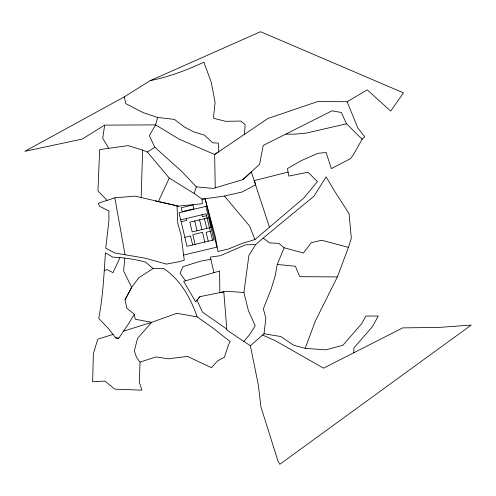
<?xml version="1.0" encoding="UTF-8"?>
<svg xmlns="http://www.w3.org/2000/svg" width="496" height="496" viewBox="0 0 496 496"><rect width="100%" height="100%" fill="white"/><g stroke="black" fill="none" stroke-linecap="round" stroke-linejoin="round"><path stroke-width="0.74" d="M353.815 352.761L353.871 347.975L372.391 326.672L378.262 316.033L365.893 316.051L361.727 323.603L342.885 345.284L325.86 349.841L305.176 348.384L293.446 345.142L280.829 336.53L264.027 333.758L250.375 345.749L258.28 384.667L260.946 406.9L278.12 461.553L279.825 464.287L471.2 325.066L439.115 327.416L402.733 327.881L323.547 368.156L275.435 340.783L262.57 335.042M141.162 197.588L142.606 150.096L128.055 145.607L99.671 149.6L97.941 190.83L107.08 200.396L114.849 197.805L135.179 196.156L176.991 205.797L177.828 223.56L180.953 234.558L184.276 260.214L179.143 261.671L166.383 264.108L145.068 258.149L114.96 253.053L105.741 248.186L108.884 221.055L108.891 211.042L99.727 206.355L98.127 203.292L107.08 200.396M140.052 362.111L139.277 382.131L141.968 390.166L114.793 389.137L104.997 381.095L92.64 381.734L93.372 353.598L97.774 339.19L113.045 334.409L115.624 337.919L118.786 338.185L128.061 324.539L134.342 314.278L126.784 308.159L125.035 299.764L131.663 287.382L139.01 277.524L153.121 268.534L163.556 268.392C180.333 279.564 190.817 298.115 197.117 316.87L213.218 328.228L230.218 341.589L228.569 344.633L224.322 357.219L217.608 360.89L211.432 367.672L187.401 356.376L168.212 358.831L156.042 356.909L140.052 362.111L136.617 357.554L134.304 350.926L137.609 338.272L151.633 322.338L176.799 313.311L197.117 316.87M153.121 268.534L145.446 262.055C134.782 259.148 123.783 257.629 112.753 257.151L105.425 252.811C103.974 274.753 102.901 296.769 98.741 318.413L107.706 327.695L113.045 334.409M244.454 134.162L245.129 124.552L240.771 121.08L225.55 121.297L213.404 118.228L215.09 102.573L211.24 82.1L203.844 62.205C186.682 70.24 168.739 76.93 150.145 80.662L124.229 96.918L24.8 151.323L82.131 139.078L104.662 125.122L155.639 124.88L178.988 139.06L214.644 154.479L267.952 118.463L317.979 101.463L347.132 101.767L367.251 89.863L390.724 111.098L403.459 92.864L260.53 31.713L150.145 80.662M124.781 258.174L123.603 270.89L131.663 287.382L125.035 299.764M264.027 333.758L265.856 318.141L263.326 308.903L271.033 289.472L275.075 276.303L277.258 264.473L284.096 247.764L278.938 243.393L269.688 242.897L263.209 238.08L255.607 244.633L248.899 255.434L243.933 292.535L248.391 310.601L255.235 325.773L249.55 334.713L243.834 341.415L226.889 330.051L223.789 291.822L199.975 296.645L195.598 301.822L183.675 281.319L219.598 271.045L219.846 292.572L226.771 291.245L243.933 292.535M104.662 125.122L102.734 138.235L108.587 148.075M215.252 187.879L214.644 154.479L218.773 151.658L218.389 143.09L212.722 142.817L204.42 135.117L193.917 131.955L184.394 126.976L174.412 119.406L157.573 117.459L155.639 124.88L149.296 135.625L154.82 147.269L181.815 171.486L196.329 186.849L213.187 188.437L242.897 179.614L259.582 164.3L263.221 145.464L331.96 110.837L341.31 112.474L346.518 123.814L362.13 139.258L353.233 155.006L350.467 158.664L331.334 168.634L326.163 152.539L318.178 153.245L300.923 160.785L287.432 168.634L288.858 176.068L307.991 172.255L317.465 181.561L303.899 197.954L254.932 239.568L242.172 243.369L228.265 249.073L218.011 251.522L215.332 236.722L205.121 198.753L202.058 199.169L194.153 193.49L169.272 178.089L147.386 152.005L142.606 150.096M305.176 348.384L315.332 321.067L337.392 276.911L348.434 247.392L351.354 238.204L349.072 213.689L333.851 189.999L326.126 176.83L313.974 196.193L263.209 238.08M194.153 193.49L196.329 186.849M119.982 257.548L113.026 272.651L107.006 269.601L104.216 270.469M155.298 200.954L158.317 201.624L169.272 178.089M199.975 296.645L196.98 300.192L202.498 312.158L226.815 329.108M362.13 139.258L364.777 136.747L357.802 127.906L347.132 101.767M242.897 179.614L251.323 171.876L269.39 226.957M147.386 152.005L154.82 147.269M123.281 331.26L151.633 322.338L135.197 319.207L134.342 314.278M288.126 172.081L254.349 180.556L255.725 184.803L241.936 192.07L224.428 196.063L202.058 199.169L202.287 203.738L177.016 206.255M180.693 219.833L206.076 213.801L212.53 240.231M181.145 221.743L186.818 220.391L186.366 218.482M206.541 215.71L202.405 216.69L201.953 214.78M184.847 237.33L190.52 235.978L192.653 244.95M210.341 231.272L206.107 232.277L208.239 241.248M183.607 255.062L216.938 247.144L205.121 198.753M346.518 123.814L305.896 133.182L294.438 134.143L285.888 134.168M210.893 259.241L200.434 261.206L183.012 266.662L180.06 273.253L185.591 280.773M255.607 244.633L245.65 244.757L220.224 255.713L210.409 257.095L213.906 272.676M337.392 276.911L299.77 276.687L295.418 266.247L277.258 264.473M115.624 337.919L118.786 338.185M158.317 201.624L178.355 206.119M348.434 247.392L321.712 240.238L311.259 242.724L303.434 253.022L284.096 247.764M157.573 117.459L143.003 112.567L125.86 103.67L124.229 96.918M243.834 341.415L250.375 345.749M224.428 196.063L249.631 226.102L254.932 239.568M204.451 218.686L206.764 228.427M199.578 219.846L201.891 229.586M204.854 242.054L202.542 232.308L192.801 234.627L195.114 244.367M194.711 220.999L197.024 230.745M114.849 197.805L125.011 254.752M192.956 204.953L181.269 207.731L182.193 211.625L193.88 208.847L192.956 204.953M205.952 206.373L179.013 212.772L186.973 246.295L213.912 239.903L205.952 206.373M209.318 217.533L189.838 222.158L192.15 231.899L211.637 227.273L209.318 217.533"/></g></svg>
